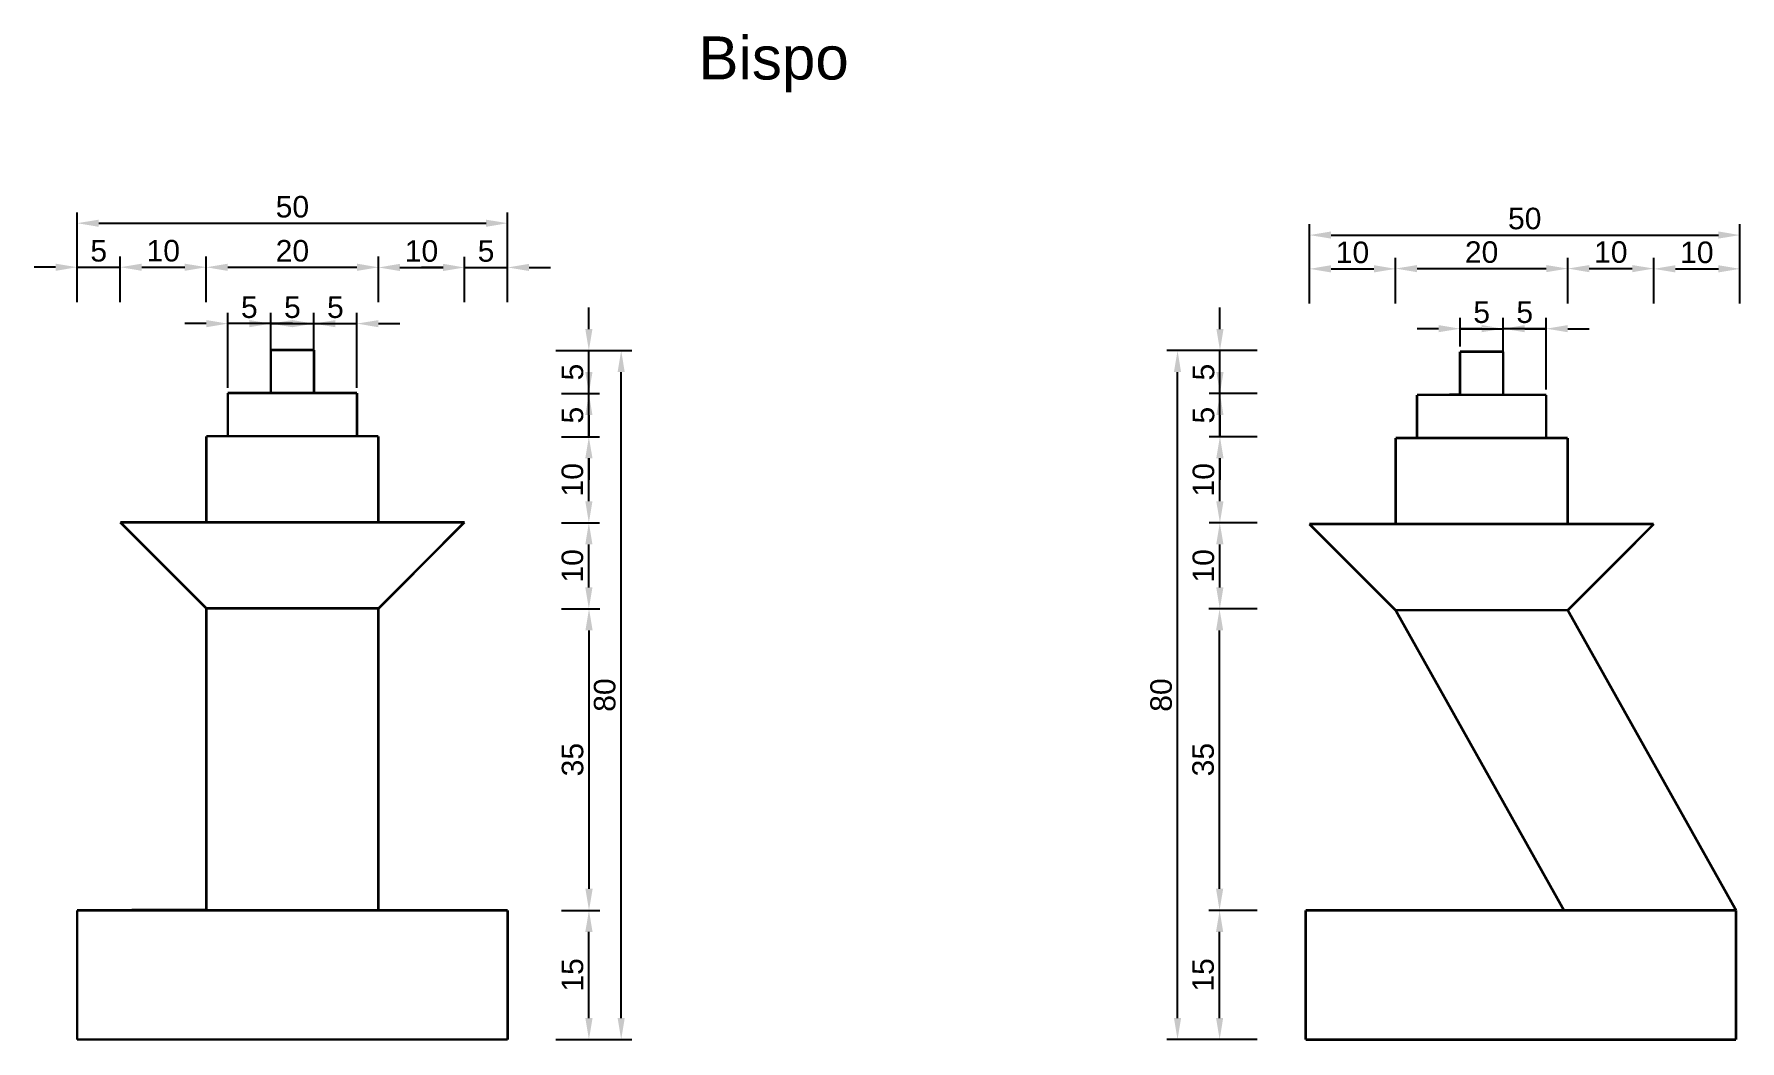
# Model space of a CAD drawing. Header units: millimetres. Extents: x -220846 to -220348, y 0 to 1408771.
# Drawn here: x -220546.1 to -220348, y 1408654.4 to 1408771.3 of the extents above; entities that cross this region are included whole.
import ezdxf

# ---------------------------------------------------------------- set-up
doc = ezdxf.new("R2010")
doc.units = ezdxf.units.MM
doc.styles.add('Anotativo', font='arial.ttf')
doc.styles.get("Standard").update_dxf_attribs({"font": 'arial.ttf'})
doc.dimstyles.new('ISO-25', dxfattribs={"dimtxt": 2.5, "dimasz": 2.5, "dimexe": 1.25, "dimexo": 0.625, "dimtad": 1, "dimtxsty": 'Standard', "dimcen": 2.5, "dimadec": 0, "dimazin": 0, "dimtfac": 1, "dimtmove": 0, "dimatfit": 1, "dimfxl": 1, "dimarcsym": 0})

# ---------------------------------------------------------------- blocks, each defined once
blk = doc.blocks.new('*D68')
at = {"color": 0, "lineweight": -2, "transparency": 16777216}
for p, q in [((-220485.5, 1408734.6), (-220476.67, 1408734.6)), ((-220477.92, 1408657.1), (-220477.92, 1408732.1)), ((-220485.5, 1408654.6), (-220476.67, 1408654.6))]:
    blk.add_line(p, q, dxfattribs=at)
at = {"color": 0, "transparency": 16777216}
for points in [[(-220478.34, 1408732.1), (-220477.51, 1408732.1), (-220477.92, 1408734.6)], [(-220478.34, 1408657.1), (-220477.51, 1408657.1), (-220477.92, 1408654.6)]]:
    blk.add_solid(points, dxfattribs=at)
at = {"layer": 'Defpoints', "color": 0, "transparency": 16777216}
for p in [(-220486.12, 1408734.6), (-220477.92, 1408734.6), (-220486.12, 1408654.6)]:
    blk.add_point(p, dxfattribs=at)
at = {"color": 0, "transparency": 16777216, "insert": (-220479.83, 1408694.6), "char_height": 2.5, "attachment_point": 5, "rotation": 90}
blk.add_mtext('80', dxfattribs=at)
blk = doc.blocks.new('*D69')
at = {"color": 0, "lineweight": -2, "transparency": 16777216}
for p, q in [((-220484.87, 1408669.6), (-220480.42, 1408669.6)), ((-220481.67, 1408657.1), (-220481.67, 1408667.1)), ((-220484.87, 1408654.6), (-220480.42, 1408654.6))]:
    blk.add_line(p, q, dxfattribs=at)
at = {"color": 0, "transparency": 16777216}
for points in [[(-220482.09, 1408667.1), (-220481.25, 1408667.1), (-220481.67, 1408669.6)], [(-220482.09, 1408657.1), (-220481.25, 1408657.1), (-220481.67, 1408654.6)]]:
    blk.add_solid(points, dxfattribs=at)
at = {"layer": 'Defpoints', "color": 0, "transparency": 16777216}
for p in [(-220485.5, 1408669.6), (-220481.67, 1408669.6), (-220485.5, 1408654.6)]:
    blk.add_point(p, dxfattribs=at)
at = {"color": 0, "transparency": 16777216, "insert": (-220483.57, 1408662.1), "char_height": 2.5, "attachment_point": 5, "rotation": 90}
blk.add_mtext('15', dxfattribs=at)
blk = doc.blocks.new('*D70')
at = {"color": 0, "lineweight": -2, "transparency": 16777216}
for p, q in [((-220484.87, 1408704.6), (-220480.41, 1408704.6)), ((-220481.66, 1408672.1), (-220481.66, 1408702.1)), ((-220484.87, 1408669.6), (-220480.41, 1408669.6))]:
    blk.add_line(p, q, dxfattribs=at)
at = {"color": 0, "transparency": 16777216}
for points in [[(-220482.08, 1408702.1), (-220481.24, 1408702.1), (-220481.66, 1408704.6)], [(-220482.08, 1408672.1), (-220481.24, 1408672.1), (-220481.66, 1408669.6)]]:
    blk.add_solid(points, dxfattribs=at)
at = {"layer": 'Defpoints', "color": 0, "transparency": 16777216}
for p in [(-220485.5, 1408704.6), (-220481.66, 1408704.6), (-220485.5, 1408669.6)]:
    blk.add_point(p, dxfattribs=at)
at = {"color": 0, "transparency": 16777216, "insert": (-220483.56, 1408687.1), "char_height": 2.5, "attachment_point": 5, "rotation": 90}
blk.add_mtext('35', dxfattribs=at)
blk = doc.blocks.new('*D71')
at = {"color": 0, "lineweight": -2, "transparency": 16777216}
for p, q in [((-220484.87, 1408714.6), (-220480.43, 1408714.6)), ((-220481.68, 1408707.1), (-220481.68, 1408712.1)), ((-220484.87, 1408704.6), (-220480.43, 1408704.6))]:
    blk.add_line(p, q, dxfattribs=at)
at = {"color": 0, "transparency": 16777216}
for points in [[(-220482.09, 1408712.1), (-220481.26, 1408712.1), (-220481.68, 1408714.6)], [(-220482.09, 1408707.1), (-220481.26, 1408707.1), (-220481.68, 1408704.6)]]:
    blk.add_solid(points, dxfattribs=at)
at = {"layer": 'Defpoints', "color": 0, "transparency": 16777216}
for p in [(-220485.5, 1408714.6), (-220481.68, 1408714.6), (-220485.5, 1408704.6)]:
    blk.add_point(p, dxfattribs=at)
at = {"color": 0, "transparency": 16777216, "insert": (-220483.58, 1408709.6), "char_height": 2.5, "attachment_point": 5, "rotation": 90}
blk.add_mtext('10', dxfattribs=at)
blk = doc.blocks.new('*D72')
at = {"color": 0, "lineweight": -2, "transparency": 16777216}
for p, q in [((-220484.87, 1408724.6), (-220480.43, 1408724.6)), ((-220481.68, 1408717.1), (-220481.68, 1408722.1)), ((-220484.87, 1408714.6), (-220480.43, 1408714.6))]:
    blk.add_line(p, q, dxfattribs=at)
at = {"color": 0, "transparency": 16777216}
for points in [[(-220482.09, 1408722.1), (-220481.26, 1408722.1), (-220481.68, 1408724.6)], [(-220482.09, 1408717.1), (-220481.26, 1408717.1), (-220481.68, 1408714.6)]]:
    blk.add_solid(points, dxfattribs=at)
at = {"layer": 'Defpoints', "color": 0, "transparency": 16777216}
for p in [(-220485.5, 1408724.6), (-220481.68, 1408724.6), (-220485.5, 1408714.6)]:
    blk.add_point(p, dxfattribs=at)
at = {"color": 0, "transparency": 16777216, "insert": (-220483.58, 1408719.6), "char_height": 2.5, "attachment_point": 5, "rotation": 90}
blk.add_mtext('10', dxfattribs=at)
blk = doc.blocks.new('*D73')
at = {"color": 0, "lineweight": -2, "transparency": 16777216}
for p, q in [((-220481.68, 1408732.1), (-220481.68, 1408734.6)), ((-220484.87, 1408729.6), (-220480.43, 1408729.6)), ((-220481.68, 1408724.6), (-220481.68, 1408729.6)), ((-220484.87, 1408724.6), (-220480.43, 1408724.6)), ((-220481.68, 1408722.1), (-220481.68, 1408719.6))]:
    blk.add_line(p, q, dxfattribs=at)
at = {"color": 0, "transparency": 16777216}
for points in [[(-220482.09, 1408732.1), (-220481.26, 1408732.1), (-220481.68, 1408729.6)], [(-220482.09, 1408722.1), (-220481.26, 1408722.1), (-220481.68, 1408724.6)]]:
    blk.add_solid(points, dxfattribs=at)
at = {"layer": 'Defpoints', "color": 0, "transparency": 16777216}
for p in [(-220485.5, 1408729.6), (-220481.68, 1408729.6), (-220485.5, 1408724.6)]:
    blk.add_point(p, dxfattribs=at)
at = {"color": 0, "transparency": 16777216, "insert": (-220483.57, 1408727.1), "char_height": 2.5, "attachment_point": 5, "rotation": 90}
blk.add_mtext('5', dxfattribs=at)
blk = doc.blocks.new('*D74')
at = {"color": 0, "lineweight": -2, "transparency": 16777216}
for p, q in [((-220481.68, 1408737.1), (-220481.68, 1408739.6)), ((-220484.87, 1408734.6), (-220480.43, 1408734.6)), ((-220481.68, 1408729.6), (-220481.68, 1408734.6)), ((-220484.87, 1408729.6), (-220480.43, 1408729.6)), ((-220481.68, 1408727.1), (-220481.68, 1408724.6))]:
    blk.add_line(p, q, dxfattribs=at)
at = {"color": 0, "transparency": 16777216}
for points in [[(-220482.09, 1408737.1), (-220481.26, 1408737.1), (-220481.68, 1408734.6)], [(-220482.09, 1408727.1), (-220481.26, 1408727.1), (-220481.68, 1408729.6)]]:
    blk.add_solid(points, dxfattribs=at)
at = {"layer": 'Defpoints', "color": 0, "transparency": 16777216}
for p in [(-220485.5, 1408734.6), (-220481.68, 1408734.6), (-220485.5, 1408729.6)]:
    blk.add_point(p, dxfattribs=at)
at = {"color": 0, "transparency": 16777216, "insert": (-220483.57, 1408732.1), "char_height": 2.5, "attachment_point": 5, "rotation": 90}
blk.add_mtext('5', dxfattribs=at)
blk = doc.blocks.new('*D75')
at = {"color": 0, "lineweight": -2, "transparency": 16777216}
for p, q in [((-220541.12, 1408740.23), (-220541.12, 1408750.64)), ((-220491.12, 1408740.23), (-220491.12, 1408750.64)), ((-220538.62, 1408749.39), (-220493.62, 1408749.39))]:
    blk.add_line(p, q, dxfattribs=at)
at = {"color": 0, "transparency": 16777216}
for points in [[(-220538.62, 1408749.8), (-220538.62, 1408748.97), (-220541.12, 1408749.39)], [(-220493.62, 1408749.8), (-220493.62, 1408748.97), (-220491.12, 1408749.39)]]:
    blk.add_solid(points, dxfattribs=at)
at = {"layer": 'Defpoints', "color": 0, "transparency": 16777216}
for p in [(-220491.12, 1408749.39), (-220541.12, 1408739.6), (-220491.12, 1408739.6)]:
    blk.add_point(p, dxfattribs=at)
at = {"color": 0, "transparency": 16777216, "insert": (-220516.12, 1408751.29), "char_height": 2.5, "attachment_point": 5}
blk.add_mtext('50', dxfattribs=at)
blk = doc.blocks.new('*D76')
at = {"color": 0, "lineweight": -2, "transparency": 16777216}
for p, q in [((-220543.62, 1408744.28), (-220546.12, 1408744.28)), ((-220541.12, 1408740.23), (-220541.12, 1408745.53)), ((-220541.12, 1408744.28), (-220536.12, 1408744.28)), ((-220536.12, 1408740.23), (-220536.12, 1408745.53)), ((-220533.62, 1408744.28), (-220531.12, 1408744.28))]:
    blk.add_line(p, q, dxfattribs=at)
at = {"color": 0, "transparency": 16777216}
for points in [[(-220543.62, 1408744.69), (-220543.62, 1408743.86), (-220541.12, 1408744.28)], [(-220533.62, 1408744.69), (-220533.62, 1408743.86), (-220536.12, 1408744.28)]]:
    blk.add_solid(points, dxfattribs=at)
at = {"layer": 'Defpoints', "color": 0, "transparency": 16777216}
for p in [(-220536.12, 1408744.28), (-220541.12, 1408739.6), (-220536.12, 1408739.6)]:
    blk.add_point(p, dxfattribs=at)
at = {"color": 0, "transparency": 16777216, "insert": (-220538.62, 1408746.17), "char_height": 2.5, "attachment_point": 5}
blk.add_mtext('5', dxfattribs=at)
blk = doc.blocks.new('*D77')
at = {"color": 0, "lineweight": -2, "transparency": 16777216}
for p, q in [((-220536.12, 1408740.23), (-220536.12, 1408745.53)), ((-220533.62, 1408744.28), (-220528.62, 1408744.28)), ((-220526.12, 1408740.23), (-220526.12, 1408745.53))]:
    blk.add_line(p, q, dxfattribs=at)
at = {"color": 0, "transparency": 16777216}
for points in [[(-220533.62, 1408744.69), (-220533.62, 1408743.86), (-220536.12, 1408744.28)], [(-220528.62, 1408744.69), (-220528.62, 1408743.86), (-220526.12, 1408744.28)]]:
    blk.add_solid(points, dxfattribs=at)
at = {"layer": 'Defpoints', "color": 0, "transparency": 16777216}
for p in [(-220526.12, 1408744.28), (-220536.12, 1408739.6), (-220526.12, 1408739.6)]:
    blk.add_point(p, dxfattribs=at)
at = {"color": 0, "transparency": 16777216, "insert": (-220531.12, 1408746.18), "char_height": 2.5, "attachment_point": 5}
blk.add_mtext('10', dxfattribs=at)
blk = doc.blocks.new('*D78')
at = {"color": 0, "lineweight": -2, "transparency": 16777216}
for p, q in [((-220506.12, 1408740.23), (-220506.12, 1408745.5)), ((-220503.62, 1408744.25), (-220498.62, 1408744.25)), ((-220496.12, 1408740.23), (-220496.12, 1408745.5))]:
    blk.add_line(p, q, dxfattribs=at)
at = {"color": 0, "transparency": 16777216}
for points in [[(-220503.62, 1408744.67), (-220503.62, 1408743.83), (-220506.12, 1408744.25)], [(-220498.62, 1408744.67), (-220498.62, 1408743.83), (-220496.12, 1408744.25)]]:
    blk.add_solid(points, dxfattribs=at)
at = {"layer": 'Defpoints', "color": 0, "transparency": 16777216}
for p in [(-220496.12, 1408744.25), (-220506.12, 1408739.6), (-220496.12, 1408739.6)]:
    blk.add_point(p, dxfattribs=at)
at = {"color": 0, "transparency": 16777216, "insert": (-220501.12, 1408746.15), "char_height": 2.5, "attachment_point": 5}
blk.add_mtext('10', dxfattribs=at)
blk = doc.blocks.new('*D79')
at = {"color": 0, "lineweight": -2, "transparency": 16777216}
for p, q in [((-220498.62, 1408744.25), (-220501.12, 1408744.25)), ((-220496.12, 1408740.23), (-220496.12, 1408745.5)), ((-220496.12, 1408744.25), (-220491.12, 1408744.25)), ((-220491.12, 1408740.23), (-220491.12, 1408745.5)), ((-220488.62, 1408744.25), (-220486.12, 1408744.25))]:
    blk.add_line(p, q, dxfattribs=at)
at = {"color": 0, "transparency": 16777216}
for points in [[(-220498.62, 1408744.67), (-220498.62, 1408743.84), (-220496.12, 1408744.25)], [(-220488.62, 1408744.67), (-220488.62, 1408743.84), (-220491.12, 1408744.25)]]:
    blk.add_solid(points, dxfattribs=at)
at = {"layer": 'Defpoints', "color": 0, "transparency": 16777216}
for p in [(-220491.12, 1408744.25), (-220496.12, 1408739.6), (-220491.12, 1408739.6)]:
    blk.add_point(p, dxfattribs=at)
at = {"color": 0, "transparency": 16777216, "insert": (-220493.62, 1408746.15), "char_height": 2.5, "attachment_point": 5}
blk.add_mtext('5', dxfattribs=at)
blk = doc.blocks.new('*D80')
at = {"color": 0, "lineweight": -2, "transparency": 16777216}
for p, q in [((-220526.12, 1408740.23), (-220526.12, 1408745.52)), ((-220523.62, 1408744.27), (-220508.62, 1408744.27)), ((-220506.12, 1408740.23), (-220506.12, 1408745.52))]:
    blk.add_line(p, q, dxfattribs=at)
at = {"color": 0, "transparency": 16777216}
for points in [[(-220523.62, 1408744.69), (-220523.62, 1408743.85), (-220526.12, 1408744.27)], [(-220508.62, 1408744.69), (-220508.62, 1408743.85), (-220506.12, 1408744.27)]]:
    blk.add_solid(points, dxfattribs=at)
at = {"layer": 'Defpoints', "color": 0, "transparency": 16777216}
for p in [(-220506.12, 1408744.27), (-220526.12, 1408739.6), (-220506.12, 1408739.6)]:
    blk.add_point(p, dxfattribs=at)
at = {"color": 0, "transparency": 16777216, "insert": (-220516.12, 1408746.17), "char_height": 2.5, "attachment_point": 5}
blk.add_mtext('20', dxfattribs=at)
blk = doc.blocks.new('*D81')
at = {"color": 0, "lineweight": -2, "transparency": 16777216}
for p, q in [((-220404.03, 1408734.6), (-220414.54, 1408734.6)), ((-220413.29, 1408657.1), (-220413.29, 1408732.1)), ((-220404.03, 1408654.6), (-220414.54, 1408654.6))]:
    blk.add_line(p, q, dxfattribs=at)
at = {"color": 0, "transparency": 16777216}
for points in [[(-220413.71, 1408732.1), (-220412.88, 1408732.1), (-220413.29, 1408734.6)], [(-220413.71, 1408657.1), (-220412.88, 1408657.1), (-220413.29, 1408654.6)]]:
    blk.add_solid(points, dxfattribs=at)
at = {"layer": 'Defpoints', "color": 0, "transparency": 16777216}
for p in [(-220413.29, 1408734.6), (-220403.4, 1408734.6), (-220403.4, 1408654.6)]:
    blk.add_point(p, dxfattribs=at)
at = {"color": 0, "transparency": 16777216, "insert": (-220415.19, 1408694.6), "char_height": 2.5, "attachment_point": 5, "rotation": 90}
blk.add_mtext('80', dxfattribs=at)
blk = doc.blocks.new('*D82')
at = {"color": 0, "lineweight": -2, "transparency": 16777216}
for p, q in [((-220404.03, 1408669.6), (-220409.65, 1408669.6)), ((-220408.4, 1408657.1), (-220408.4, 1408667.1)), ((-220404.03, 1408654.6), (-220409.65, 1408654.6))]:
    blk.add_line(p, q, dxfattribs=at)
at = {"color": 0, "transparency": 16777216}
for points in [[(-220408.82, 1408667.1), (-220407.99, 1408667.1), (-220408.4, 1408669.6)], [(-220408.82, 1408657.1), (-220407.99, 1408657.1), (-220408.4, 1408654.6)]]:
    blk.add_solid(points, dxfattribs=at)
at = {"layer": 'Defpoints', "color": 0, "transparency": 16777216}
for p in [(-220408.4, 1408669.6), (-220403.4, 1408669.6), (-220403.4, 1408654.6)]:
    blk.add_point(p, dxfattribs=at)
at = {"color": 0, "transparency": 16777216, "insert": (-220410.31, 1408662.1), "char_height": 2.5, "attachment_point": 5, "rotation": 90}
blk.add_mtext('15', dxfattribs=at)
blk = doc.blocks.new('*D83')
at = {"color": 0, "lineweight": -2, "transparency": 16777216}
for p, q in [((-220404.03, 1408704.6), (-220409.66, 1408704.6)), ((-220408.41, 1408672.1), (-220408.41, 1408702.1)), ((-220404.03, 1408669.6), (-220409.66, 1408669.6))]:
    blk.add_line(p, q, dxfattribs=at)
at = {"color": 0, "transparency": 16777216}
for points in [[(-220408.82, 1408702.1), (-220407.99, 1408702.1), (-220408.41, 1408704.6)], [(-220408.82, 1408672.1), (-220407.99, 1408672.1), (-220408.41, 1408669.6)]]:
    blk.add_solid(points, dxfattribs=at)
at = {"layer": 'Defpoints', "color": 0, "transparency": 16777216}
for p in [(-220408.41, 1408704.6), (-220403.4, 1408704.6), (-220403.4, 1408669.6)]:
    blk.add_point(p, dxfattribs=at)
at = {"color": 0, "transparency": 16777216, "insert": (-220410.31, 1408687.1), "char_height": 2.5, "attachment_point": 5, "rotation": 90}
blk.add_mtext('35', dxfattribs=at)
blk = doc.blocks.new('*D84')
at = {"color": 0, "lineweight": -2, "transparency": 16777216}
for p, q in [((-220404.03, 1408714.6), (-220409.63, 1408714.6)), ((-220408.38, 1408707.1), (-220408.38, 1408712.1)), ((-220404.03, 1408704.6), (-220409.63, 1408704.6))]:
    blk.add_line(p, q, dxfattribs=at)
at = {"color": 0, "transparency": 16777216}
for points in [[(-220408.8, 1408712.1), (-220407.96, 1408712.1), (-220408.38, 1408714.6)], [(-220408.8, 1408707.1), (-220407.96, 1408707.1), (-220408.38, 1408704.6)]]:
    blk.add_solid(points, dxfattribs=at)
at = {"layer": 'Defpoints', "color": 0, "transparency": 16777216}
for p in [(-220408.38, 1408714.6), (-220403.4, 1408714.6), (-220403.4, 1408704.6)]:
    blk.add_point(p, dxfattribs=at)
at = {"color": 0, "transparency": 16777216, "insert": (-220410.28, 1408709.6), "char_height": 2.5, "attachment_point": 5, "rotation": 90}
blk.add_mtext('10', dxfattribs=at)
blk = doc.blocks.new('*D85')
at = {"color": 0, "lineweight": -2, "transparency": 16777216}
for p, q in [((-220404.03, 1408724.6), (-220409.62, 1408724.6)), ((-220408.37, 1408717.1), (-220408.37, 1408722.1)), ((-220404.03, 1408714.6), (-220409.62, 1408714.6))]:
    blk.add_line(p, q, dxfattribs=at)
at = {"color": 0, "transparency": 16777216}
for points in [[(-220408.79, 1408722.1), (-220407.95, 1408722.1), (-220408.37, 1408724.6)], [(-220408.79, 1408717.1), (-220407.95, 1408717.1), (-220408.37, 1408714.6)]]:
    blk.add_solid(points, dxfattribs=at)
at = {"layer": 'Defpoints', "color": 0, "transparency": 16777216}
for p in [(-220408.37, 1408724.6), (-220403.4, 1408724.6), (-220403.4, 1408714.6)]:
    blk.add_point(p, dxfattribs=at)
at = {"color": 0, "transparency": 16777216, "insert": (-220410.27, 1408719.6), "char_height": 2.5, "attachment_point": 5, "rotation": 90}
blk.add_mtext('10', dxfattribs=at)
blk = doc.blocks.new('*D86')
at = {"color": 0, "lineweight": -2, "transparency": 16777216}
for p, q in [((-220408.36, 1408732.1), (-220408.36, 1408734.6)), ((-220404.03, 1408729.6), (-220409.61, 1408729.6)), ((-220408.36, 1408724.6), (-220408.36, 1408729.6)), ((-220404.03, 1408724.6), (-220409.61, 1408724.6)), ((-220408.36, 1408722.1), (-220408.36, 1408719.6))]:
    blk.add_line(p, q, dxfattribs=at)
at = {"color": 0, "transparency": 16777216}
for points in [[(-220408.78, 1408732.1), (-220407.95, 1408732.1), (-220408.36, 1408729.6)], [(-220408.78, 1408722.1), (-220407.95, 1408722.1), (-220408.36, 1408724.6)]]:
    blk.add_solid(points, dxfattribs=at)
at = {"layer": 'Defpoints', "color": 0, "transparency": 16777216}
for p in [(-220408.36, 1408729.6), (-220403.4, 1408729.6), (-220403.4, 1408724.6)]:
    blk.add_point(p, dxfattribs=at)
at = {"color": 0, "transparency": 16777216, "insert": (-220410.26, 1408727.1), "char_height": 2.5, "attachment_point": 5, "rotation": 90}
blk.add_mtext('5', dxfattribs=at)
blk = doc.blocks.new('*D87')
at = {"color": 0, "lineweight": -2, "transparency": 16777216}
for p, q in [((-220408.36, 1408737.1), (-220408.36, 1408739.6)), ((-220404.03, 1408734.6), (-220409.61, 1408734.6)), ((-220408.36, 1408729.6), (-220408.36, 1408734.6)), ((-220404.03, 1408729.6), (-220409.61, 1408729.6)), ((-220408.36, 1408727.1), (-220408.36, 1408724.6))]:
    blk.add_line(p, q, dxfattribs=at)
at = {"color": 0, "transparency": 16777216}
for points in [[(-220408.78, 1408737.1), (-220407.95, 1408737.1), (-220408.36, 1408734.6)], [(-220408.78, 1408727.1), (-220407.95, 1408727.1), (-220408.36, 1408729.6)]]:
    blk.add_solid(points, dxfattribs=at)
at = {"layer": 'Defpoints', "color": 0, "transparency": 16777216}
for p in [(-220408.36, 1408734.6), (-220403.4, 1408734.6), (-220403.4, 1408729.6)]:
    blk.add_point(p, dxfattribs=at)
at = {"color": 0, "transparency": 16777216, "insert": (-220410.26, 1408732.1), "char_height": 2.5, "attachment_point": 5, "rotation": 90}
blk.add_mtext('5', dxfattribs=at)
blk = doc.blocks.new('*D101')
at = {"color": 0, "lineweight": -2, "transparency": 16777216}
for p, q in [((-220397.96, 1408740.08), (-220397.96, 1408749.26)), ((-220347.96, 1408740.08), (-220347.96, 1408749.26)), ((-220395.46, 1408748.01), (-220350.46, 1408748.01))]:
    blk.add_line(p, q, dxfattribs=at)
at = {"color": 0, "transparency": 16777216}
for points in [[(-220395.46, 1408748.43), (-220395.46, 1408747.6), (-220397.96, 1408748.01)], [(-220350.46, 1408748.43), (-220350.46, 1408747.6), (-220347.96, 1408748.01)]]:
    blk.add_solid(points, dxfattribs=at)
at = {"layer": 'Defpoints', "color": 0, "transparency": 16777216}
for p in [(-220347.96, 1408748.01), (-220397.96, 1408739.46), (-220347.96, 1408739.46)]:
    blk.add_point(p, dxfattribs=at)
at = {"color": 0, "transparency": 16777216, "insert": (-220372.96, 1408749.92), "char_height": 2.5, "attachment_point": 5}
blk.add_mtext('50', dxfattribs=at)
blk = doc.blocks.new('*D102')
at = {"color": 0, "lineweight": -2, "transparency": 16777216}
for p, q in [((-220397.96, 1408740.08), (-220397.96, 1408745.34)), ((-220387.97, 1408740.08), (-220387.97, 1408745.34)), ((-220395.46, 1408744.09), (-220390.47, 1408744.09))]:
    blk.add_line(p, q, dxfattribs=at)
at = {"color": 0, "transparency": 16777216}
for points in [[(-220395.46, 1408744.51), (-220395.46, 1408743.67), (-220397.96, 1408744.09)], [(-220390.47, 1408744.51), (-220390.47, 1408743.67), (-220387.97, 1408744.09)]]:
    blk.add_solid(points, dxfattribs=at)
at = {"layer": 'Defpoints', "color": 0, "transparency": 16777216}
for p in [(-220387.97, 1408744.09), (-220397.96, 1408739.46), (-220387.97, 1408739.46)]:
    blk.add_point(p, dxfattribs=at)
at = {"color": 0, "transparency": 16777216, "insert": (-220392.97, 1408745.99), "char_height": 2.5, "attachment_point": 5}
blk.add_mtext('10', dxfattribs=at)
blk = doc.blocks.new('*D103')
at = {"color": 0, "lineweight": -2, "transparency": 16777216}
for p, q in [((-220387.97, 1408740.08), (-220387.97, 1408745.37)), ((-220367.96, 1408740.08), (-220367.96, 1408745.37)), ((-220385.47, 1408744.12), (-220370.46, 1408744.12))]:
    blk.add_line(p, q, dxfattribs=at)
at = {"color": 0, "transparency": 16777216}
for points in [[(-220385.47, 1408744.53), (-220385.47, 1408743.7), (-220387.97, 1408744.12)], [(-220370.46, 1408744.53), (-220370.46, 1408743.7), (-220367.96, 1408744.12)]]:
    blk.add_solid(points, dxfattribs=at)
at = {"layer": 'Defpoints', "color": 0, "transparency": 16777216}
for p in [(-220367.96, 1408744.12), (-220387.97, 1408739.46), (-220367.96, 1408739.46)]:
    blk.add_point(p, dxfattribs=at)
at = {"color": 0, "transparency": 16777216, "insert": (-220377.97, 1408746.02), "char_height": 2.5, "attachment_point": 5}
blk.add_mtext('20', dxfattribs=at)
blk = doc.blocks.new('*D104')
at = {"color": 0, "lineweight": -2, "transparency": 16777216}
for p, q in [((-220367.96, 1408740.08), (-220367.96, 1408745.37)), ((-220357.96, 1408740.08), (-220357.96, 1408745.37)), ((-220365.46, 1408744.12), (-220360.46, 1408744.12))]:
    blk.add_line(p, q, dxfattribs=at)
at = {"color": 0, "transparency": 16777216}
for points in [[(-220365.46, 1408744.53), (-220365.46, 1408743.7), (-220367.96, 1408744.12)], [(-220360.46, 1408744.53), (-220360.46, 1408743.7), (-220357.96, 1408744.12)]]:
    blk.add_solid(points, dxfattribs=at)
at = {"layer": 'Defpoints', "color": 0, "transparency": 16777216}
for p in [(-220357.96, 1408744.12), (-220367.96, 1408739.46), (-220357.96, 1408739.46)]:
    blk.add_point(p, dxfattribs=at)
at = {"color": 0, "transparency": 16777216, "insert": (-220362.96, 1408746.02), "char_height": 2.5, "attachment_point": 5}
blk.add_mtext('10', dxfattribs=at)
blk = doc.blocks.new('*D105')
at = {"color": 0, "lineweight": -2, "transparency": 16777216}
for p, q in [((-220357.96, 1408740.08), (-220357.96, 1408745.34)), ((-220347.96, 1408740.08), (-220347.96, 1408745.34)), ((-220355.46, 1408744.09), (-220350.46, 1408744.09))]:
    blk.add_line(p, q, dxfattribs=at)
at = {"color": 0, "transparency": 16777216}
for points in [[(-220355.46, 1408744.51), (-220355.46, 1408743.67), (-220357.96, 1408744.09)], [(-220350.46, 1408744.51), (-220350.46, 1408743.67), (-220347.96, 1408744.09)]]:
    blk.add_solid(points, dxfattribs=at)
at = {"layer": 'Defpoints', "color": 0, "transparency": 16777216}
for p in [(-220347.96, 1408744.09), (-220357.96, 1408739.46), (-220347.96, 1408739.46)]:
    blk.add_point(p, dxfattribs=at)
at = {"color": 0, "transparency": 16777216, "insert": (-220352.96, 1408745.99), "char_height": 2.5, "attachment_point": 5}
blk.add_mtext('10', dxfattribs=at)
blk = doc.blocks.new('*D106')
at = {"color": 0, "lineweight": -2, "transparency": 16777216}
for p, q in [((-220518.62, 1408735.29), (-220518.62, 1408738.98)), ((-220513.62, 1408735.29), (-220513.62, 1408738.98)), ((-220521.12, 1408737.73), (-220523.62, 1408737.73)), ((-220518.62, 1408737.73), (-220513.62, 1408737.73)), ((-220511.12, 1408737.73), (-220508.62, 1408737.73))]:
    blk.add_line(p, q, dxfattribs=at)
at = {"color": 0, "transparency": 16777216}
for points in [[(-220521.12, 1408738.14), (-220521.12, 1408737.31), (-220518.62, 1408737.73)], [(-220511.12, 1408738.14), (-220511.12, 1408737.31), (-220513.62, 1408737.73)]]:
    blk.add_solid(points, dxfattribs=at)
at = {"layer": 'Defpoints', "color": 0, "transparency": 16777216}
for p in [(-220513.62, 1408737.73), (-220518.62, 1408734.67), (-220513.62, 1408734.67)]:
    blk.add_point(p, dxfattribs=at)
at = {"color": 0, "transparency": 16777216, "insert": (-220516.12, 1408739.62), "char_height": 2.5, "attachment_point": 5}
blk.add_mtext('5', dxfattribs=at)
blk = doc.blocks.new('*D107')
at = {"color": 0, "lineweight": -2, "transparency": 16777216}
for p, q in [((-220523.62, 1408730.29), (-220523.62, 1408738.98)), ((-220518.62, 1408730.29), (-220518.62, 1408738.98)), ((-220526.12, 1408737.73), (-220528.62, 1408737.73)), ((-220518.62, 1408737.73), (-220523.62, 1408737.73)), ((-220516.12, 1408737.73), (-220513.62, 1408737.73))]:
    blk.add_line(p, q, dxfattribs=at)
at = {"color": 0, "transparency": 16777216}
for points in [[(-220526.12, 1408738.14), (-220526.12, 1408737.31), (-220523.62, 1408737.73)], [(-220516.12, 1408738.14), (-220516.12, 1408737.31), (-220518.62, 1408737.73)]]:
    blk.add_solid(points, dxfattribs=at)
at = {"layer": 'Defpoints', "color": 0, "transparency": 16777216}
for p in [(-220523.62, 1408737.73), (-220523.62, 1408729.66), (-220518.62, 1408729.66)]:
    blk.add_point(p, dxfattribs=at)
at = {"color": 0, "transparency": 16777216, "insert": (-220521.12, 1408739.62), "char_height": 2.5, "attachment_point": 5}
blk.add_mtext('5', dxfattribs=at)
blk = doc.blocks.new('*D108')
at = {"color": 0, "lineweight": -2, "transparency": 16777216}
for p, q in [((-220513.62, 1408730.29), (-220513.62, 1408738.98)), ((-220508.62, 1408730.29), (-220508.62, 1408738.98)), ((-220516.12, 1408737.73), (-220518.62, 1408737.73)), ((-220513.62, 1408737.73), (-220508.62, 1408737.73)), ((-220506.12, 1408737.73), (-220503.62, 1408737.73))]:
    blk.add_line(p, q, dxfattribs=at)
at = {"color": 0, "transparency": 16777216}
for points in [[(-220516.12, 1408738.14), (-220516.12, 1408737.31), (-220513.62, 1408737.73)], [(-220506.12, 1408738.14), (-220506.12, 1408737.31), (-220508.62, 1408737.73)]]:
    blk.add_solid(points, dxfattribs=at)
at = {"layer": 'Defpoints', "color": 0, "transparency": 16777216}
for p in [(-220508.62, 1408737.73), (-220513.62, 1408729.66), (-220508.62, 1408729.66)]:
    blk.add_point(p, dxfattribs=at)
at = {"color": 0, "transparency": 16777216, "insert": (-220511.12, 1408739.62), "char_height": 2.5, "attachment_point": 5}
blk.add_mtext('5', dxfattribs=at)
blk = doc.blocks.new('*D110')
at = {"color": 0, "lineweight": -2, "transparency": 16777216}
for p, q in [((-220380.46, 1408735.09), (-220380.46, 1408738.39)), ((-220375.46, 1408735.09), (-220375.46, 1408738.39)), ((-220382.96, 1408737.14), (-220385.46, 1408737.14)), ((-220380.46, 1408737.14), (-220375.46, 1408737.14)), ((-220372.96, 1408737.14), (-220370.46, 1408737.14))]:
    blk.add_line(p, q, dxfattribs=at)
at = {"color": 0, "transparency": 16777216}
for points in [[(-220382.96, 1408737.56), (-220382.96, 1408736.73), (-220380.46, 1408737.14)], [(-220372.96, 1408737.56), (-220372.96, 1408736.73), (-220375.46, 1408737.14)]]:
    blk.add_solid(points, dxfattribs=at)
at = {"layer": 'Defpoints', "color": 0, "transparency": 16777216}
for p in [(-220375.46, 1408737.14), (-220380.46, 1408734.47), (-220375.46, 1408734.47)]:
    blk.add_point(p, dxfattribs=at)
at = {"color": 0, "transparency": 16777216, "insert": (-220377.96, 1408739.04), "char_height": 2.5, "attachment_point": 5}
blk.add_mtext('5', dxfattribs=at)
blk = doc.blocks.new('*D111')
at = {"color": 0, "lineweight": -2, "transparency": 16777216}
for p, q in [((-220375.46, 1408730.08), (-220375.46, 1408738.39)), ((-220370.46, 1408730.08), (-220370.46, 1408738.39)), ((-220377.96, 1408737.14), (-220380.46, 1408737.14)), ((-220370.46, 1408737.14), (-220375.46, 1408737.14)), ((-220367.96, 1408737.14), (-220365.46, 1408737.14))]:
    blk.add_line(p, q, dxfattribs=at)
at = {"color": 0, "transparency": 16777216}
for points in [[(-220377.96, 1408737.56), (-220377.96, 1408736.73), (-220375.46, 1408737.14)], [(-220367.96, 1408737.56), (-220367.96, 1408736.73), (-220370.46, 1408737.14)]]:
    blk.add_solid(points, dxfattribs=at)
at = {"layer": 'Defpoints', "color": 0, "transparency": 16777216}
for p in [(-220375.46, 1408737.14), (-220375.46, 1408729.46), (-220370.46, 1408729.46)]:
    blk.add_point(p, dxfattribs=at)
at = {"color": 0, "transparency": 16777216, "insert": (-220372.96, 1408739.04), "char_height": 2.5, "attachment_point": 5}
blk.add_mtext('5', dxfattribs=at)

msp = doc.modelspace()

# ---------------------------------------------------------------- linework, layer by layer
at = {"const_width": 0.3}
for points in [[(-220518.623, 1408734.668), (-220513.623, 1408734.668)], [(-220518.623, 1408729.668), (-220518.623, 1408734.668)], [(-220513.623, 1408734.668), (-220513.623, 1408729.66)], [(-220380.464, 1408729.467), (-220380.464, 1408734.467)], [(-220380.464, 1408734.467), (-220375.464, 1408734.467)], [(-220375.464, 1408734.467), (-220375.464, 1408729.46)], [(-220523.623, 1408729.66), (-220518.623, 1408729.668)], [(-220523.623, 1408729.66), (-220508.623, 1408729.66)], [(-220523.623, 1408724.66), (-220523.623, 1408729.66)], [(-220508.623, 1408729.66), (-220508.623, 1408724.66)], [(-220385.464, 1408729.46), (-220380.464, 1408729.467)], [(-220385.464, 1408724.46), (-220385.464, 1408729.46)], [(-220385.464, 1408729.46), (-220370.464, 1408729.46)], [(-220370.464, 1408729.46), (-220370.464, 1408724.459)], [(-220526.123, 1408724.66), (-220523.623, 1408724.66)], [(-220526.123, 1408724.66), (-220526.123, 1408714.66)], [(-220506.123, 1408724.66), (-220526.123, 1408724.66)], [(-220506.123, 1408724.66), (-220506.123, 1408714.66)], [(-220387.964, 1408724.459), (-220385.464, 1408724.46)], [(-220367.964, 1408724.459), (-220387.964, 1408724.459)], [(-220387.964, 1408724.459), (-220387.964, 1408714.459)], [(-220367.964, 1408724.459), (-220367.964, 1408714.459)], [(-220526.123, 1408704.66), (-220536.123, 1408714.66)], [(-220536.123, 1408714.66), (-220496.123, 1408714.66)], [(-220526.123, 1408714.66), (-220506.123, 1408714.66)], [(-220506.123, 1408704.66), (-220496.123, 1408714.66)], [(-220397.964, 1408714.459), (-220357.964, 1408714.459)], [(-220387.964, 1408704.459), (-220397.964, 1408714.459)], [(-220387.964, 1408714.459), (-220367.964, 1408714.459)], [(-220367.964, 1408704.459), (-220357.964, 1408714.459)], [(-220526.123, 1408704.66), (-220506.123, 1408704.66)], [(-220526.123, 1408669.66), (-220526.123, 1408704.66)], [(-220506.123, 1408704.66), (-220506.123, 1408669.603)], [(-220387.964, 1408704.459), (-220367.964, 1408704.459)], [(-220368.404, 1408669.611), (-220387.964, 1408704.459)], [(-220348.404, 1408669.596), (-220367.964, 1408704.459)], [(-220541.123, 1408669.603), (-220526.123, 1408669.66)], [(-220526.123, 1408669.603), (-220541.123, 1408669.603)], [(-220541.123, 1408669.603), (-220541.123, 1408654.603)], [(-220526.123, 1408669.603), (-220506.123, 1408669.603)], [(-220491.123, 1408669.603), (-220506.123, 1408669.603)], [(-220491.123, 1408654.603), (-220491.123, 1408669.603)], [(-220398.404, 1408669.596), (-220348.404, 1408669.596)], [(-220398.404, 1408654.596), (-220398.404, 1408669.596)], [(-220348.404, 1408669.596), (-220368.404, 1408669.611)], [(-220348.404, 1408669.596), (-220348.404, 1408654.596)], [(-220541.123, 1408654.603), (-220491.123, 1408654.603)], [(-220348.404, 1408654.596), (-220398.404, 1408654.596)]]:
    msp.add_lwpolyline(points, dxfattribs=at)

# ---------------------------------------------------------------- texts
at = {"insert": (-220468.955, 1408771.077), "char_height": 5, "width": 84.3182, "attachment_point": 1, "style": 'Anotativo'}
msp.add_mtext('Bispo', dxfattribs=at)

# ---------------------------------------------------------------- dimensions: what is measured, and where the dimension line sits
for base, p1, p2, picture, middle in [((-220491.123, 1408749.385), (-220541.123, 1408739.603), (-220491.123, 1408739.603), '*D75', (-220516.123, 1408751.287)), ((-220347.964, 1408748.015), (-220397.964, 1408739.459), (-220347.964, 1408739.459), '*D101', (-220372.964, 1408749.916)), ((-220536.123, 1408744.278), (-220541.123, 1408739.603), (-220536.123, 1408739.603), '*D76', (-220538.623, 1408746.174)), ((-220526.123, 1408744.278), (-220536.123, 1408739.603), (-220526.123, 1408739.603), '*D77', (-220531.123, 1408746.18)), ((-220506.123, 1408744.271), (-220526.123, 1408739.603), (-220506.123, 1408739.603), '*D80', (-220516.123, 1408746.172)), ((-220496.123, 1408744.251), (-220506.123, 1408739.603), (-220496.123, 1408739.603), '*D78', (-220501.123, 1408746.152)), ((-220491.123, 1408744.252), (-220496.123, 1408739.603), (-220491.123, 1408739.603), '*D79', (-220493.623, 1408746.148)), ((-220387.967, 1408744.091), (-220397.964, 1408739.459), (-220387.967, 1408739.459), '*D102', (-220392.965, 1408745.993)), ((-220367.964, 1408744.116), (-220387.967, 1408739.459), (-220367.964, 1408739.459), '*D103', (-220377.965, 1408746.018)), ((-220357.964, 1408744.116), (-220367.964, 1408739.459), (-220357.964, 1408739.459), '*D104', (-220362.964, 1408746.018)), ((-220347.964, 1408744.088), (-220357.964, 1408739.459), (-220347.964, 1408739.459), '*D105', (-220352.964, 1408745.99)), ((-220523.623, 1408737.728), (-220518.623, 1408729.66), (-220523.623, 1408729.66), '*D107', (-220521.123, 1408739.624)), ((-220513.623, 1408737.728), (-220518.623, 1408734.668), (-220513.623, 1408734.668), '*D106', (-220516.123, 1408739.624)), ((-220508.623, 1408737.728), (-220513.623, 1408729.66), (-220508.623, 1408729.66), '*D108', (-220511.123, 1408739.624)), ((-220375.464, 1408737.144), (-220380.464, 1408734.467), (-220375.464, 1408734.467), '*D110', (-220377.964, 1408739.04)), ((-220375.464, 1408737.144), (-220370.464, 1408729.46), (-220375.464, 1408729.46), '*D111', (-220372.964, 1408739.04))]:
    dim = msp.add_linear_dim(base=base, p1=p1, p2=p2, dimstyle='ISO-25')
    dim.commit()
    dim.dimension.update_dxf_attribs({"geometry": picture, "text_midpoint": middle})
for base, p1, p2, picture, middle in [((-220481.676, 1408734.603), (-220485.498, 1408729.603), (-220485.498, 1408734.603), '*D74', (-220483.572, 1408732.103)), ((-220408.362, 1408734.596), (-220403.404, 1408729.596), (-220403.404, 1408734.596), '*D87', (-220410.258, 1408732.096)), ((-220477.924, 1408734.603), (-220486.123, 1408654.603), (-220486.123, 1408734.603), '*D68', (-220479.825, 1408694.603)), ((-220481.676, 1408729.603), (-220485.498, 1408724.603), (-220485.498, 1408729.603), '*D73', (-220483.572, 1408727.103)), ((-220413.292, 1408734.596), (-220403.404, 1408654.596), (-220403.404, 1408734.596), '*D81', (-220415.193, 1408694.596)), ((-220408.362, 1408729.596), (-220403.404, 1408724.596), (-220403.404, 1408729.596), '*D86', (-220410.258, 1408727.096)), ((-220481.676, 1408724.603), (-220485.498, 1408714.603), (-220485.498, 1408724.603), '*D72', (-220483.578, 1408719.603)), ((-220408.371, 1408724.596), (-220403.404, 1408714.596), (-220403.404, 1408724.596), '*D85', (-220410.272, 1408719.596)), ((-220481.676, 1408714.603), (-220485.498, 1408704.603), (-220485.498, 1408714.603), '*D71', (-220483.578, 1408709.603)), ((-220408.378, 1408714.596), (-220403.404, 1408704.596), (-220403.404, 1408714.596), '*D84', (-220410.28, 1408709.596)), ((-220481.661, 1408704.603), (-220485.498, 1408669.603), (-220485.498, 1408704.603), '*D70', (-220483.563, 1408687.103)), ((-220408.407, 1408704.596), (-220403.404, 1408669.596), (-220403.404, 1408704.596), '*D83', (-220410.309, 1408687.096)), ((-220481.67, 1408669.603), (-220485.498, 1408654.603), (-220485.498, 1408669.603), '*D69', (-220483.571, 1408662.103)), ((-220408.404, 1408669.596), (-220403.404, 1408654.596), (-220403.404, 1408669.596), '*D82', (-220410.305, 1408662.096))]:
    dim = msp.add_linear_dim(base=base, p1=p1, p2=p2, angle=90, dimstyle='ISO-25')
    dim.commit()
    dim.dimension.update_dxf_attribs({"geometry": picture, "text_midpoint": middle})

doc.saveas('drawing.dxf')
